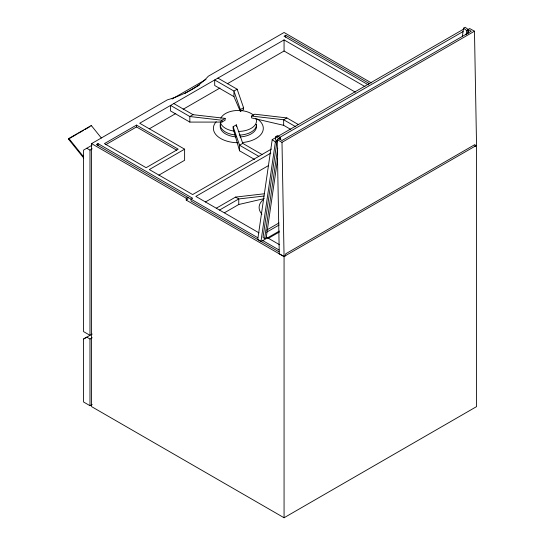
<?xml version="1.0" encoding="UTF-8"?>
<svg xmlns="http://www.w3.org/2000/svg" width="545" height="545" viewBox="0 0 545 545"><rect width="100%" height="100%" fill="white"/><g stroke="black" fill="none" stroke-linecap="round" stroke-linejoin="round"><path stroke-width="0.82" d="M275.906 137.504L272.214 139.629L257.758 239.282L260.932 241.673L279.34 231.046M280.43 139.67L280.668 137.994L277.5 135.603L275.893 136.523L275.402 139.902L276.989 141.101L263.024 237.375L264.611 238.574L266.212 237.647L277.63 158.929M260.932 241.673L275.389 142.027L276.989 141.101M264.611 238.574L277.732 148.131M462.344 36.576L463.563 28.177L465.171 27.25L468.339 29.648L467.733 33.831M466.125 34.757L466.731 30.575L468.339 29.648M83.678 158.002L68.452 139.057L68.854 138.484L91.308 125.52L101.343 138.008M90.906 126.093L91.308 125.52M68.452 139.057L77.145 134.036M78.596 133.205L83.664 130.275M85.115 129.438L89.462 126.93M91.587 143.614L186.227 198.257L186.227 200.104L284.068 256.6L285.669 255.673L285.669 253.82L474.947 144.541L474.947 146.394L476.548 145.467L476.548 406.625L284.068 517.75L91.587 406.625L91.587 143.614L167.376 99.858A94.455 54.534 0 0 0 208.279 76.246L284.068 32.489L371.37 82.895M91.935 145.27L83.569 150.1L83.569 331.612L89.986 335.311L89.986 150.1L86.778 148.247M172.063 99.006L205.99 79.42M279.067 251.858L191.036 201.03L191.036 199.177L192.637 198.257L98.005 143.614L96.397 144.541L257.792 237.722M184.905 93.447L199.511 85.013M369.728 83.794L285.669 35.268L284.068 36.195L368.434 84.904M89.986 150.1L92.194 148.819M136.502 125.098L104.422 143.614L146.121 167.697L178.201 149.173L136.502 125.098L136.502 126.944L176.737 150.182M364.939 86.587L284.068 39.901L139.704 123.245L184.619 149.173L184.619 160.285L158.888 175.143M105.88 144.629L136.502 126.944M149.282 128.831L175.797 113.517M183.161 109.266L219.989 88.004M227.354 83.753L284.068 51.012L355.381 92.18M193.039 114.675L189.83 116.528L170.585 105.417L170.585 110.976L189.83 122.087L221.91 122.087L225.119 120.234L225.119 118.381L193.039 114.675L173.794 103.564M237.15 89.21L233.941 91.063L214.696 79.951L214.696 85.504L233.941 96.622L240.359 111.439L243.567 109.586L243.567 107.733L237.15 89.21L217.905 78.099M189.83 122.087L189.83 116.528L221.91 120.234L225.119 118.381M240.359 111.439L240.359 109.586L243.567 107.733M184.619 149.173L149.33 169.549L192.637 194.551L271.417 149.064M254.529 159.44L239.555 150.795L233.137 128.566L233.137 126.713L236.346 124.866L242.763 143.383L262.016 154.501M290.798 129.444L283.666 125.33L251.586 117.918L251.586 116.065L254.794 114.212L286.874 117.918L298.279 124.505M242.763 143.383L239.555 145.236L239.555 150.795M286.874 117.918L283.666 119.771L251.586 116.065M277.378 136.652L463.223 29.355M279.217 137.701L463.073 31.556M468.06 29.464L469.661 28.538L474.477 31.194L476.548 145.352L284.068 256.477L279.258 253.82L277.18 139.663L278.788 138.737L281.997 140.515L471.268 31.235L468.06 29.464L468.128 33.204M280.668 137.994L279.067 138.921L275.893 136.523M277.18 139.663L281.997 142.327L474.477 31.194M186.227 198.257L187.827 197.331L187.827 199.177L186.227 200.104M270.838 153.111L195.846 196.404L259.073 232.906M205.404 201.997L268.63 165.496M216.297 208.21L235.549 197.099L264.25 193.782M219.506 210.063L238.758 198.952L264.08 196.023M224.499 212.734L238.758 204.504L264.257 198.618M266.478 230.174L278.979 222.953M266.587 232.218L279.095 225.003M92.194 404.417L89.986 405.698L83.569 401.992L83.569 339.017L86.778 337.164L89.986 339.017L92.194 337.743M83.569 339.017L92.194 334.037M267.895 238.615L279.299 232.027M295.785 126.767L283.666 119.771L283.666 125.33M258.807 156.347L239.555 145.236L233.137 126.713M235.549 197.099L238.758 198.952L238.758 204.504M266.423 237.15L279.66 244.787M262.193 240.263L279.067 250.005M463.563 28.177L466.731 30.575M272.214 139.629L275.389 142.027M68.854 138.484L83.644 156.885M240.359 109.586L233.941 91.063L233.941 96.622M281.997 142.327L284.068 256.477M285.669 35.268L285.669 37.121M284.068 39.901L284.068 51.012M284.068 256.6L284.068 517.75M236.346 124.866L236.346 126.719M221.91 120.234L221.91 122.087M98.005 143.614L98.005 145.467M89.986 339.017L89.986 405.698M261.941 214.171A24.954 14.408 0 0 1 263.623 199.252M257.465 119.076A24.954 14.408 0 0 1 261.757 133.334A24.954 14.408 0 0 1 242.423 142.552M237.545 142.736A24.954 14.408 0 0 1 216.222 121.678M255.884 118.217A18.149 10.478 0 0 1 238.356 131.406M233.655 131.045A18.149 10.478 0 0 1 220.248 121.61M220.827 118.217A18.149 10.478 0 0 1 235.515 110.581A18.149 10.478 0 0 1 253.575 115.227M256.497 124.635A18.149 10.478 0 0 1 239.139 135.099M235.202 134.949A18.149 10.478 0 0 1 220.364 123.265M256.15 124.437A18.149 10.478 0 0 1 239.929 136.924M235.985 136.87A18.149 10.478 0 0 1 220.364 125.118"/></g></svg>
